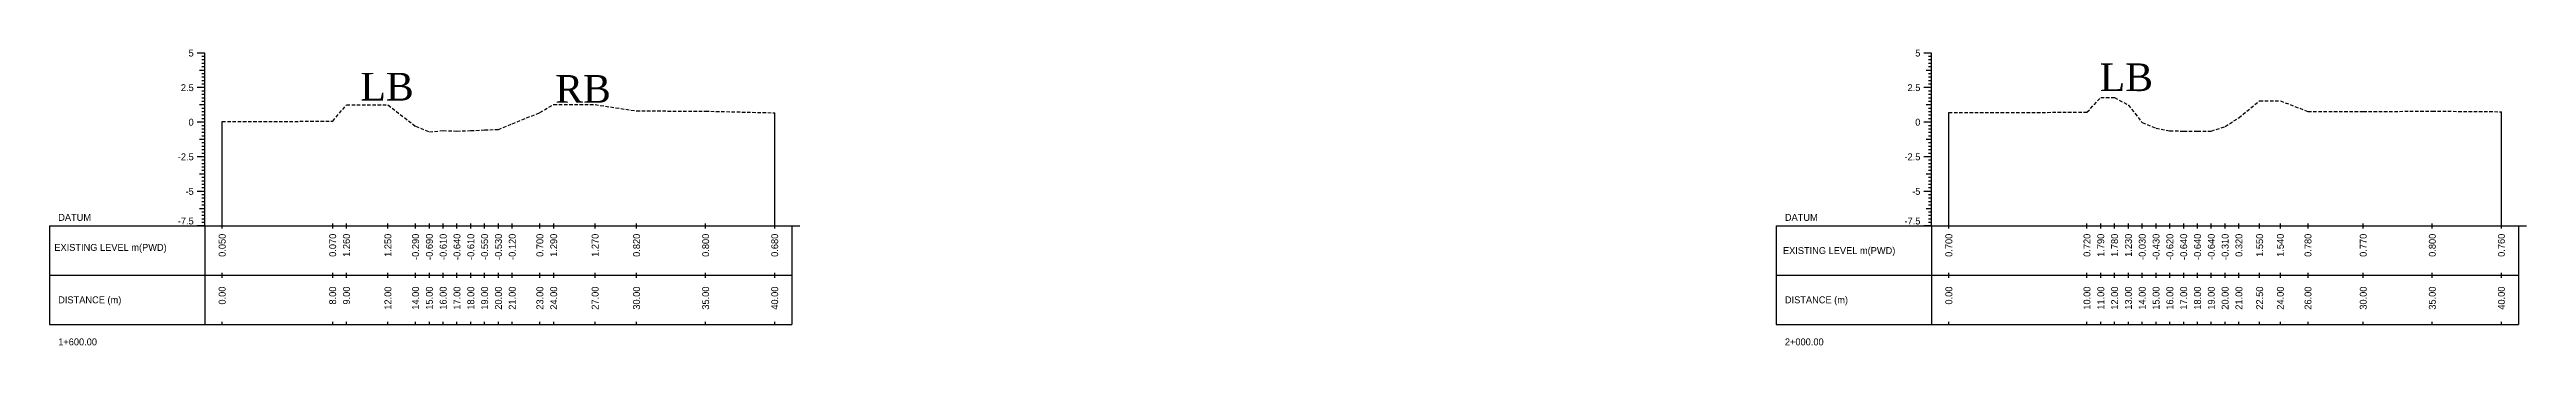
# Model space of a CAD drawing. Header units: inches. Extents: x 2917 to 4535, y -1482 to -1060.
# Drawn here: x 3897.8 to 4077.1, y -1107.3 to -1086 of the extents above; entities that cross this region are included whole.
import ezdxf
from ezdxf.enums import TextEntityAlignment as Align

# ---------------------------------------------------------------- set-up
doc = ezdxf.new("R2010")
doc.units = ezdxf.units.IN
doc.header["$MEASUREMENT"] = 0
doc.linetypes.add('HIDDEN', pattern=[0.375, 0.25, -0.125])
doc.layers.add('CS_Drawing', color=7, linetype='Continuous')
doc.layers.add('GL', color=3, linetype='HIDDEN')
doc.styles.add('romans', font='romans.shx')

msp = doc.modelspace()

# ---------------------------------------------------------------- linework, layer by layer
at = {"layer": 'CS_Drawing'}
for p, q in [((3909.03, -1086.2), (3908.47, -1086.2)), ((3909.03, -1086.2), (3908.64, -1086.2)), ((3909.03, -1086.2), (3908.81, -1086.2)), ((3909.03, -1086.45), (3908.81, -1086.45)), ((3909.03, -1098.7), (3909.03, -1086.2)), ((4034.03, -1086.2), (4033.47, -1086.2)), ((4034.03, -1086.2), (4033.64, -1086.2)), ((4034.03, -1086.2), (4033.81, -1086.2)), ((4034.03, -1086.45), (4033.81, -1086.45)), ((4034.03, -1098.7), (4034.03, -1086.2)), ((3909.03, -1087.45), (3908.64, -1087.45)), ((3909.03, -1086.7), (3908.81, -1086.7)), ((3909.03, -1086.95), (3908.81, -1086.95)), ((3909.03, -1087.2), (3908.81, -1087.2)), ((3909.03, -1087.45), (3908.81, -1087.45)), ((3909.03, -1087.7), (3908.81, -1087.7)), ((3909.03, -1087.95), (3908.81, -1087.95)), ((3909.03, -1088.2), (3908.81, -1088.2)), ((4034.03, -1087.45), (4033.64, -1087.45)), ((4034.03, -1086.7), (4033.81, -1086.7)), ((4034.03, -1086.95), (4033.81, -1086.95)), ((4034.03, -1087.2), (4033.81, -1087.2)), ((4034.03, -1087.45), (4033.81, -1087.45)), ((4034.03, -1087.7), (4033.81, -1087.7)), ((4034.03, -1087.95), (4033.81, -1087.95)), ((4034.03, -1088.2), (4033.81, -1088.2)), ((3909.03, -1088.7), (3908.47, -1088.7)), ((3909.03, -1088.7), (3908.64, -1088.7)), ((3909.03, -1089.95), (3908.64, -1089.95)), ((3909.03, -1088.45), (3908.81, -1088.45)), ((3909.03, -1088.7), (3908.81, -1088.7)), ((3909.03, -1088.95), (3908.81, -1088.95)), ((3909.03, -1089.2), (3908.81, -1089.2)), ((3909.03, -1089.45), (3908.81, -1089.45)), ((3909.03, -1089.7), (3908.81, -1089.7)), ((3909.03, -1089.95), (3908.81, -1089.95)), ((3909.03, -1090.2), (3908.81, -1090.2)), ((4034.03, -1088.7), (4033.47, -1088.7)), ((4034.03, -1088.7), (4033.64, -1088.7)), ((4034.03, -1089.95), (4033.64, -1089.95)), ((4034.03, -1088.45), (4033.81, -1088.45)), ((4034.03, -1088.7), (4033.81, -1088.7)), ((4034.03, -1088.95), (4033.81, -1088.95)), ((4034.03, -1089.2), (4033.81, -1089.2)), ((4034.03, -1089.45), (4033.81, -1089.45)), ((4034.03, -1089.7), (4033.81, -1089.7)), ((4034.03, -1089.95), (4033.81, -1089.95)), ((4034.03, -1090.2), (4033.81, -1090.2)), ((3909.03, -1091.2), (3908.47, -1091.2)), ((3909.03, -1091.2), (3908.64, -1091.2)), ((3909.03, -1090.45), (3908.81, -1090.45)), ((3909.03, -1090.7), (3908.81, -1090.7)), ((3909.03, -1090.95), (3908.81, -1090.95)), ((3909.03, -1091.2), (3908.81, -1091.2)), ((3909.03, -1091.45), (3908.81, -1091.45)), ((3909.03, -1091.7), (3908.81, -1091.7)), ((3909.03, -1091.95), (3908.81, -1091.95)), ((3910.28, -1098.7), (3910.28, -1091.15)), ((3950.28, -1098.7), (3950.28, -1090.52)), ((4034.03, -1091.2), (4033.47, -1091.2)), ((4034.03, -1091.2), (4033.64, -1091.2)), ((4034.03, -1090.45), (4033.81, -1090.45)), ((4034.03, -1090.7), (4033.81, -1090.7)), ((4034.03, -1090.95), (4033.81, -1090.95)), ((4034.03, -1091.2), (4033.81, -1091.2)), ((4034.03, -1091.45), (4033.81, -1091.45)), ((4034.03, -1091.7), (4033.81, -1091.7)), ((4034.03, -1091.95), (4033.81, -1091.95)), ((4035.28, -1098.7), (4035.28, -1090.5)), ((4075.28, -1098.7), (4075.28, -1090.44)), ((3909.03, -1093.7), (3908.47, -1093.7)), ((3909.03, -1092.45), (3908.64, -1092.45)), ((3909.03, -1093.7), (3908.64, -1093.7)), ((3909.03, -1092.2), (3908.81, -1092.2)), ((3909.03, -1092.45), (3908.81, -1092.45)), ((3909.03, -1092.7), (3908.81, -1092.7)), ((3909.03, -1092.95), (3908.81, -1092.95)), ((3909.03, -1093.2), (3908.81, -1093.2)), ((3909.03, -1093.45), (3908.81, -1093.45)), ((3909.03, -1093.7), (3908.81, -1093.7)), ((4034.03, -1093.7), (4033.47, -1093.7)), ((4034.03, -1092.45), (4033.64, -1092.45)), ((4034.03, -1093.7), (4033.64, -1093.7)), ((4034.03, -1092.2), (4033.81, -1092.2)), ((4034.03, -1092.45), (4033.81, -1092.45)), ((4034.03, -1092.7), (4033.81, -1092.7)), ((4034.03, -1092.95), (4033.81, -1092.95)), ((4034.03, -1093.2), (4033.81, -1093.2)), ((4034.03, -1093.45), (4033.81, -1093.45)), ((4034.03, -1093.7), (4033.81, -1093.7)), ((3909.03, -1094.95), (3908.64, -1094.95)), ((3909.03, -1093.95), (3908.81, -1093.95)), ((3909.03, -1094.2), (3908.81, -1094.2)), ((3909.03, -1094.45), (3908.81, -1094.45)), ((3909.03, -1094.7), (3908.81, -1094.7)), ((3909.03, -1094.95), (3908.81, -1094.95)), ((3909.03, -1095.2), (3908.81, -1095.2)), ((3909.03, -1095.45), (3908.81, -1095.45)), ((4034.03, -1094.95), (4033.64, -1094.95)), ((4034.03, -1093.95), (4033.81, -1093.95)), ((4034.03, -1094.2), (4033.81, -1094.2)), ((4034.03, -1094.45), (4033.81, -1094.45)), ((4034.03, -1094.7), (4033.81, -1094.7)), ((4034.03, -1094.95), (4033.81, -1094.95)), ((4034.03, -1095.2), (4033.81, -1095.2)), ((4034.03, -1095.45), (4033.81, -1095.45)), ((3909.03, -1096.2), (3908.47, -1096.2)), ((3909.03, -1096.2), (3908.64, -1096.2)), ((3909.03, -1095.7), (3908.81, -1095.7)), ((3909.03, -1095.95), (3908.81, -1095.95)), ((3909.03, -1096.2), (3908.81, -1096.2)), ((3909.03, -1096.45), (3908.81, -1096.45)), ((3909.03, -1096.7), (3908.81, -1096.7)), ((3909.03, -1096.95), (3908.81, -1096.95)), ((3909.03, -1097.2), (3908.81, -1097.2)), ((4034.03, -1096.2), (4033.47, -1096.2)), ((4034.03, -1096.2), (4033.64, -1096.2)), ((4034.03, -1095.7), (4033.81, -1095.7)), ((4034.03, -1095.95), (4033.81, -1095.95)), ((4034.03, -1096.2), (4033.81, -1096.2)), ((4034.03, -1096.45), (4033.81, -1096.45)), ((4034.03, -1096.7), (4033.81, -1096.7)), ((4034.03, -1096.95), (4033.81, -1096.95)), ((4034.03, -1097.2), (4033.81, -1097.2)), ((3897.78, -1098.7), (3909.03, -1098.7)), ((3897.78, -1098.7), (3897.78, -1105.83)), ((3909.03, -1098.7), (3908.47, -1098.7)), ((3909.03, -1097.45), (3908.64, -1097.45)), ((3909.03, -1098.7), (3908.64, -1098.7)), ((3909.03, -1097.45), (3908.81, -1097.45)), ((3909.03, -1097.7), (3908.81, -1097.7)), ((3909.03, -1097.95), (3908.81, -1097.95)), ((3909.03, -1098.2), (3908.81, -1098.2)), ((3909.03, -1098.45), (3908.81, -1098.45)), ((3909.03, -1098.7), (3908.81, -1098.7)), ((3909.03, -1098.7), (3951.53, -1098.7)), ((3909.03, -1098.7), (3909.03, -1105.83)), ((3910.28, -1098.89), (3910.28, -1098.51)), ((3918.28, -1098.89), (3918.28, -1098.51)), ((3919.28, -1098.89), (3919.28, -1098.51)), ((3922.28, -1098.89), (3922.28, -1098.51)), ((3924.28, -1098.89), (3924.28, -1098.51)), ((3925.28, -1098.89), (3925.28, -1098.51)), ((3926.28, -1098.89), (3926.28, -1098.51)), ((3927.28, -1098.89), (3927.28, -1098.51)), ((3928.28, -1098.89), (3928.28, -1098.51)), ((3929.28, -1098.89), (3929.28, -1098.51)), ((3930.28, -1098.89), (3930.28, -1098.51)), ((3931.28, -1098.89), (3931.28, -1098.51)), ((3933.28, -1098.89), (3933.28, -1098.51)), ((3934.28, -1098.89), (3934.28, -1098.51)), ((3937.28, -1098.89), (3937.28, -1098.51)), ((3940.28, -1098.89), (3940.28, -1098.51)), ((3945.28, -1098.89), (3945.28, -1098.51)), ((3950.28, -1098.89), (3950.28, -1098.51)), ((3951.53, -1098.7), (3952.1, -1098.7)), ((3951.53, -1098.7), (3951.93, -1098.7)), ((3951.53, -1098.7), (3951.76, -1098.7)), ((3951.53, -1098.7), (3951.53, -1105.83)), ((4022.78, -1098.7), (4034.03, -1098.7)), ((4022.78, -1098.7), (4022.78, -1105.83)), ((4034.03, -1098.7), (4033.47, -1098.7)), ((4034.03, -1097.45), (4033.64, -1097.45)), ((4034.03, -1098.7), (4033.64, -1098.7)), ((4034.03, -1097.45), (4033.81, -1097.45)), ((4034.03, -1097.7), (4033.81, -1097.7)), ((4034.03, -1097.95), (4033.81, -1097.95)), ((4034.03, -1098.2), (4033.81, -1098.2)), ((4034.03, -1098.45), (4033.81, -1098.45)), ((4034.03, -1098.7), (4033.81, -1098.7)), ((4034.03, -1098.7), (4076.53, -1098.7)), ((4034.03, -1098.7), (4034.03, -1105.83)), ((4035.28, -1098.89), (4035.28, -1098.51)), ((4045.28, -1098.89), (4045.28, -1098.51)), ((4046.28, -1098.89), (4046.28, -1098.51)), ((4047.28, -1098.89), (4047.28, -1098.51)), ((4048.28, -1098.89), (4048.28, -1098.51)), ((4049.28, -1098.89), (4049.28, -1098.51)), ((4050.28, -1098.89), (4050.28, -1098.51)), ((4051.28, -1098.89), (4051.28, -1098.51)), ((4052.28, -1098.89), (4052.28, -1098.51)), ((4053.28, -1098.89), (4053.28, -1098.51)), ((4054.28, -1098.89), (4054.28, -1098.51)), ((4055.28, -1098.89), (4055.28, -1098.51)), ((4056.28, -1098.89), (4056.28, -1098.51)), ((4057.78, -1098.89), (4057.78, -1098.51)), ((4059.28, -1098.89), (4059.28, -1098.51)), ((4061.28, -1098.89), (4061.28, -1098.51)), ((4065.28, -1098.89), (4065.28, -1098.51)), ((4070.28, -1098.89), (4070.28, -1098.51)), ((4075.28, -1098.89), (4075.28, -1098.51)), ((4076.53, -1098.7), (4077.1, -1098.7)), ((4076.53, -1098.7), (4076.93, -1098.7)), ((4076.53, -1098.7), (4076.76, -1098.7)), ((4076.53, -1098.7), (4076.53, -1105.83)), ((3897.78, -1102.26), (3909.03, -1102.26)), ((3909.03, -1102.26), (3951.53, -1102.26)), ((3909.03, -1102.26), (3951.53, -1102.26)), ((3910.28, -1102.45), (3910.28, -1102.08)), ((3918.28, -1102.45), (3918.28, -1102.08)), ((3919.28, -1102.45), (3919.28, -1102.08)), ((3922.28, -1102.45), (3922.28, -1102.08)), ((3924.28, -1102.45), (3924.28, -1102.08)), ((3925.28, -1102.45), (3925.28, -1102.08)), ((3926.28, -1102.45), (3926.28, -1102.08)), ((3927.28, -1102.45), (3927.28, -1102.08)), ((3928.28, -1102.45), (3928.28, -1102.08)), ((3929.28, -1102.45), (3929.28, -1102.08)), ((3930.28, -1102.45), (3930.28, -1102.08)), ((3931.28, -1102.45), (3931.28, -1102.08)), ((3933.28, -1102.45), (3933.28, -1102.08)), ((3934.28, -1102.45), (3934.28, -1102.08)), ((3937.28, -1102.45), (3937.28, -1102.08)), ((3940.28, -1102.45), (3940.28, -1102.08)), ((3945.28, -1102.45), (3945.28, -1102.08)), ((3950.28, -1102.45), (3950.28, -1102.08)), ((4022.78, -1102.26), (4034.03, -1102.26)), ((4034.03, -1102.26), (4076.53, -1102.26)), ((4034.03, -1102.26), (4076.53, -1102.26)), ((4035.28, -1102.45), (4035.28, -1102.08)), ((4045.28, -1102.45), (4045.28, -1102.08)), ((4046.28, -1102.45), (4046.28, -1102.08)), ((4047.28, -1102.45), (4047.28, -1102.08)), ((4048.28, -1102.45), (4048.28, -1102.08)), ((4049.28, -1102.45), (4049.28, -1102.08)), ((4050.28, -1102.45), (4050.28, -1102.08)), ((4051.28, -1102.45), (4051.28, -1102.08)), ((4052.28, -1102.45), (4052.28, -1102.08)), ((4053.28, -1102.45), (4053.28, -1102.08)), ((4054.28, -1102.45), (4054.28, -1102.08)), ((4055.28, -1102.45), (4055.28, -1102.08)), ((4056.28, -1102.45), (4056.28, -1102.08)), ((4057.78, -1102.45), (4057.78, -1102.08)), ((4059.28, -1102.45), (4059.28, -1102.08)), ((4061.28, -1102.45), (4061.28, -1102.08)), ((4065.28, -1102.45), (4065.28, -1102.08)), ((4070.28, -1102.45), (4070.28, -1102.08)), ((4075.28, -1102.45), (4075.28, -1102.08)), ((3897.78, -1105.83), (3909.03, -1105.83)), ((3909.03, -1105.83), (3951.53, -1105.83)), ((3910.28, -1105.83), (3910.28, -1105.64)), ((3918.28, -1105.83), (3918.28, -1105.64)), ((3919.28, -1105.83), (3919.28, -1105.64)), ((3922.28, -1105.83), (3922.28, -1105.64)), ((3924.28, -1105.83), (3924.28, -1105.64)), ((3925.28, -1105.83), (3925.28, -1105.64)), ((3926.28, -1105.83), (3926.28, -1105.64)), ((3927.28, -1105.83), (3927.28, -1105.64)), ((3928.28, -1105.83), (3928.28, -1105.64)), ((3929.28, -1105.83), (3929.28, -1105.64)), ((3930.28, -1105.83), (3930.28, -1105.64)), ((3931.28, -1105.83), (3931.28, -1105.64)), ((3933.28, -1105.83), (3933.28, -1105.64)), ((3934.28, -1105.83), (3934.28, -1105.64)), ((3937.28, -1105.83), (3937.28, -1105.64)), ((3940.28, -1105.83), (3940.28, -1105.64)), ((3945.28, -1105.83), (3945.28, -1105.64)), ((3950.28, -1105.83), (3950.28, -1105.64)), ((4022.78, -1105.83), (4034.03, -1105.83)), ((4034.03, -1105.83), (4076.53, -1105.83)), ((4035.28, -1105.83), (4035.28, -1105.64)), ((4045.28, -1105.83), (4045.28, -1105.64)), ((4046.28, -1105.83), (4046.28, -1105.64)), ((4047.28, -1105.83), (4047.28, -1105.64)), ((4048.28, -1105.83), (4048.28, -1105.64)), ((4049.28, -1105.83), (4049.28, -1105.64)), ((4050.28, -1105.83), (4050.28, -1105.64)), ((4051.28, -1105.83), (4051.28, -1105.64)), ((4052.28, -1105.83), (4052.28, -1105.64)), ((4053.28, -1105.83), (4053.28, -1105.64)), ((4054.28, -1105.83), (4054.28, -1105.64)), ((4055.28, -1105.83), (4055.28, -1105.64)), ((4056.28, -1105.83), (4056.28, -1105.64)), ((4057.78, -1105.83), (4057.78, -1105.64)), ((4059.28, -1105.83), (4059.28, -1105.64)), ((4061.28, -1105.83), (4061.28, -1105.64)), ((4065.28, -1105.83), (4065.28, -1105.64)), ((4070.28, -1105.83), (4070.28, -1105.64)), ((4075.28, -1105.83), (4075.28, -1105.64))]:
    msp.add_line(p, q, dxfattribs=at)
at = {"layer": 'GL'}
for points in [[(3910.28, -1091.15), (3918.28, -1091.13), (3919.28, -1089.94), (3922.28, -1089.95), (3924.28, -1091.49), (3925.28, -1091.89), (3926.28, -1091.81), (3927.28, -1091.84), (3928.28, -1091.81), (3929.28, -1091.75), (3930.28, -1091.73), (3931.28, -1091.32), (3933.28, -1090.5), (3934.28, -1089.91), (3937.28, -1089.93), (3940.28, -1090.38), (3945.28, -1090.4), (3950.28, -1090.52)], [(4035.28, -1090.5), (4045.28, -1090.48), (4046.28, -1089.41), (4047.28, -1089.42), (4048.28, -1089.97), (4049.28, -1091.23), (4050.28, -1091.63), (4051.28, -1091.82), (4052.28, -1091.84), (4053.28, -1091.84), (4054.28, -1091.84), (4055.28, -1091.51), (4056.28, -1090.88), (4057.78, -1089.65), (4059.28, -1089.66), (4061.28, -1090.42), (4065.28, -1090.43), (4070.28, -1090.4), (4075.28, -1090.44)]]:
    msp.add_lwpolyline(points, dxfattribs=at)

# ---------------------------------------------------------------- texts
at = {"char_height": 2, "width": 27.1477, "attachment_point": 1, "style": 'romans'}
for s, insert in [('{\\fTimes New Roman|b0|i0|c0|p18;LB}', (3920.29, -1087.63)), ('{\\fTimes New Roman|b0|i0|c0|p18;RB}', (3934.39, -1087.79)), ('{\\fTimes New Roman|b0|i0|c0|p18;LB}', (4046.2, -1086.95))]:
    msp.add_mtext(s, dxfattribs=dict(at, insert=insert))
at = {"layer": 'CS_Drawing'}
for s, p in [('5', (3908.22, -1086.2)), ('5', (4033.22, -1086.2)), ('2.5', (3908.22, -1088.7)), ('2.5', (4033.22, -1088.7)), ('0', (3908.22, -1091.2)), ('0', (4033.22, -1091.2)), ('-2.5', (3908.22, -1093.7)), ('-2.5', (4033.22, -1093.7)), ('-5', (3908.22, -1096.2)), ('-5', (4033.22, -1096.2))]:
    msp.add_text(s, height=0.5, dxfattribs=at).set_placement(p, align=Align.MIDDLE_RIGHT)
for s, p in [('DATUM', (3898.41, -1098.08)), ('DATUM', (4023.41, -1098.08)), ('EXISTING LEVEL m(PWD)', (3898.13, -1100.25)), ('EXISTING LEVEL m(PWD)', (4023.27, -1100.48)), ('DISTANCE (m)', (3898.41, -1104.04)), ('DISTANCE (m)', (4023.41, -1104.04)), ('1+600.00', (3898.41, -1107.08)), ('2+000.00', (4023.41, -1107.08))]:
    msp.add_text(s, height=0.5, dxfattribs=at).set_placement(p, align=Align.MIDDLE_LEFT)
for p in [(3908.22, -1098.59), (4033.22, -1098.59)]:
    msp.add_text('-7.5', height=0.5, dxfattribs=at).set_placement(p, align=Align.RIGHT)
for s, p in [('0.050', (3910.28, -1099.26)), ('0.070', (3918.28, -1099.26)), ('1.260', (3919.28, -1099.26)), ('1.250', (3922.28, -1099.26)), ('-0.290', (3924.28, -1099.26)), ('-0.690', (3925.28, -1099.26)), ('-0.610', (3926.28, -1099.26)), ('-0.640', (3927.28, -1099.26)), ('-0.610', (3928.28, -1099.26)), ('-0.550', (3929.28, -1099.26)), ('-0.530', (3930.28, -1099.26)), ('-0.120', (3931.28, -1099.26)), ('0.700', (3933.28, -1099.26)), ('1.290', (3934.28, -1099.26)), ('1.270', (3937.28, -1099.26)), ('0.820', (3940.28, -1099.26)), ('0.800', (3945.28, -1099.26)), ('0.680', (3950.28, -1099.26)), ('0.700', (4035.28, -1099.26)), ('0.720', (4045.28, -1099.26)), ('1.790', (4046.28, -1099.26)), ('1.780', (4047.28, -1099.26)), ('1.230', (4048.28, -1099.26)), ('-0.030', (4049.28, -1099.26)), ('-0.430', (4050.28, -1099.26)), ('-0.620', (4051.28, -1099.26)), ('-0.640', (4052.28, -1099.26)), ('-0.640', (4053.28, -1099.26)), ('-0.640', (4054.28, -1099.26)), ('-0.310', (4055.28, -1099.26)), ('0.320', (4056.28, -1099.26)), ('1.550', (4057.78, -1099.26)), ('1.540', (4059.28, -1099.26)), ('0.780', (4061.28, -1099.26)), ('0.770', (4065.28, -1099.26)), ('0.800', (4070.28, -1099.26)), ('0.760', (4075.28, -1099.26)), ('0.00', (3910.28, -1103.08)), ('8.00', (3918.28, -1103.08)), ('9.00', (3919.28, -1103.08)), ('12.00', (3922.28, -1103.08)), ('14.00', (3924.28, -1103.08)), ('15.00', (3925.28, -1103.08)), ('16.00', (3926.28, -1103.08)), ('17.00', (3927.28, -1103.08)), ('18.00', (3928.28, -1103.08)), ('19.00', (3929.28, -1103.08)), ('20.00', (3930.28, -1103.08)), ('21.00', (3931.28, -1103.08)), ('23.00', (3933.28, -1103.08)), ('24.00', (3934.28, -1103.08)), ('27.00', (3937.28, -1103.08)), ('30.00', (3940.28, -1103.08)), ('35.00', (3945.28, -1103.08)), ('40.00', (3950.28, -1103.08)), ('0.00', (4035.28, -1103.08)), ('10.00', (4045.28, -1103.08)), ('11.00', (4046.28, -1103.08)), ('12.00', (4047.28, -1103.08)), ('13.00', (4048.28, -1103.08)), ('14.00', (4049.28, -1103.08)), ('15.00', (4050.28, -1103.08)), ('16.00', (4051.28, -1103.08)), ('17.00', (4052.28, -1103.08)), ('18.00', (4053.28, -1103.08)), ('19.00', (4054.28, -1103.08)), ('20.00', (4055.28, -1103.08)), ('21.00', (4056.28, -1103.08)), ('22.50', (4057.78, -1103.08)), ('24.00', (4059.28, -1103.08)), ('26.00', (4061.28, -1103.08)), ('30.00', (4065.28, -1103.08)), ('35.00', (4070.28, -1103.08)), ('40.00', (4075.28, -1103.08))]:
    msp.add_text(s, height=0.5, rotation=90, dxfattribs=at).set_placement(p, align=Align.MIDDLE_RIGHT)

doc.saveas('drawing.dxf')
